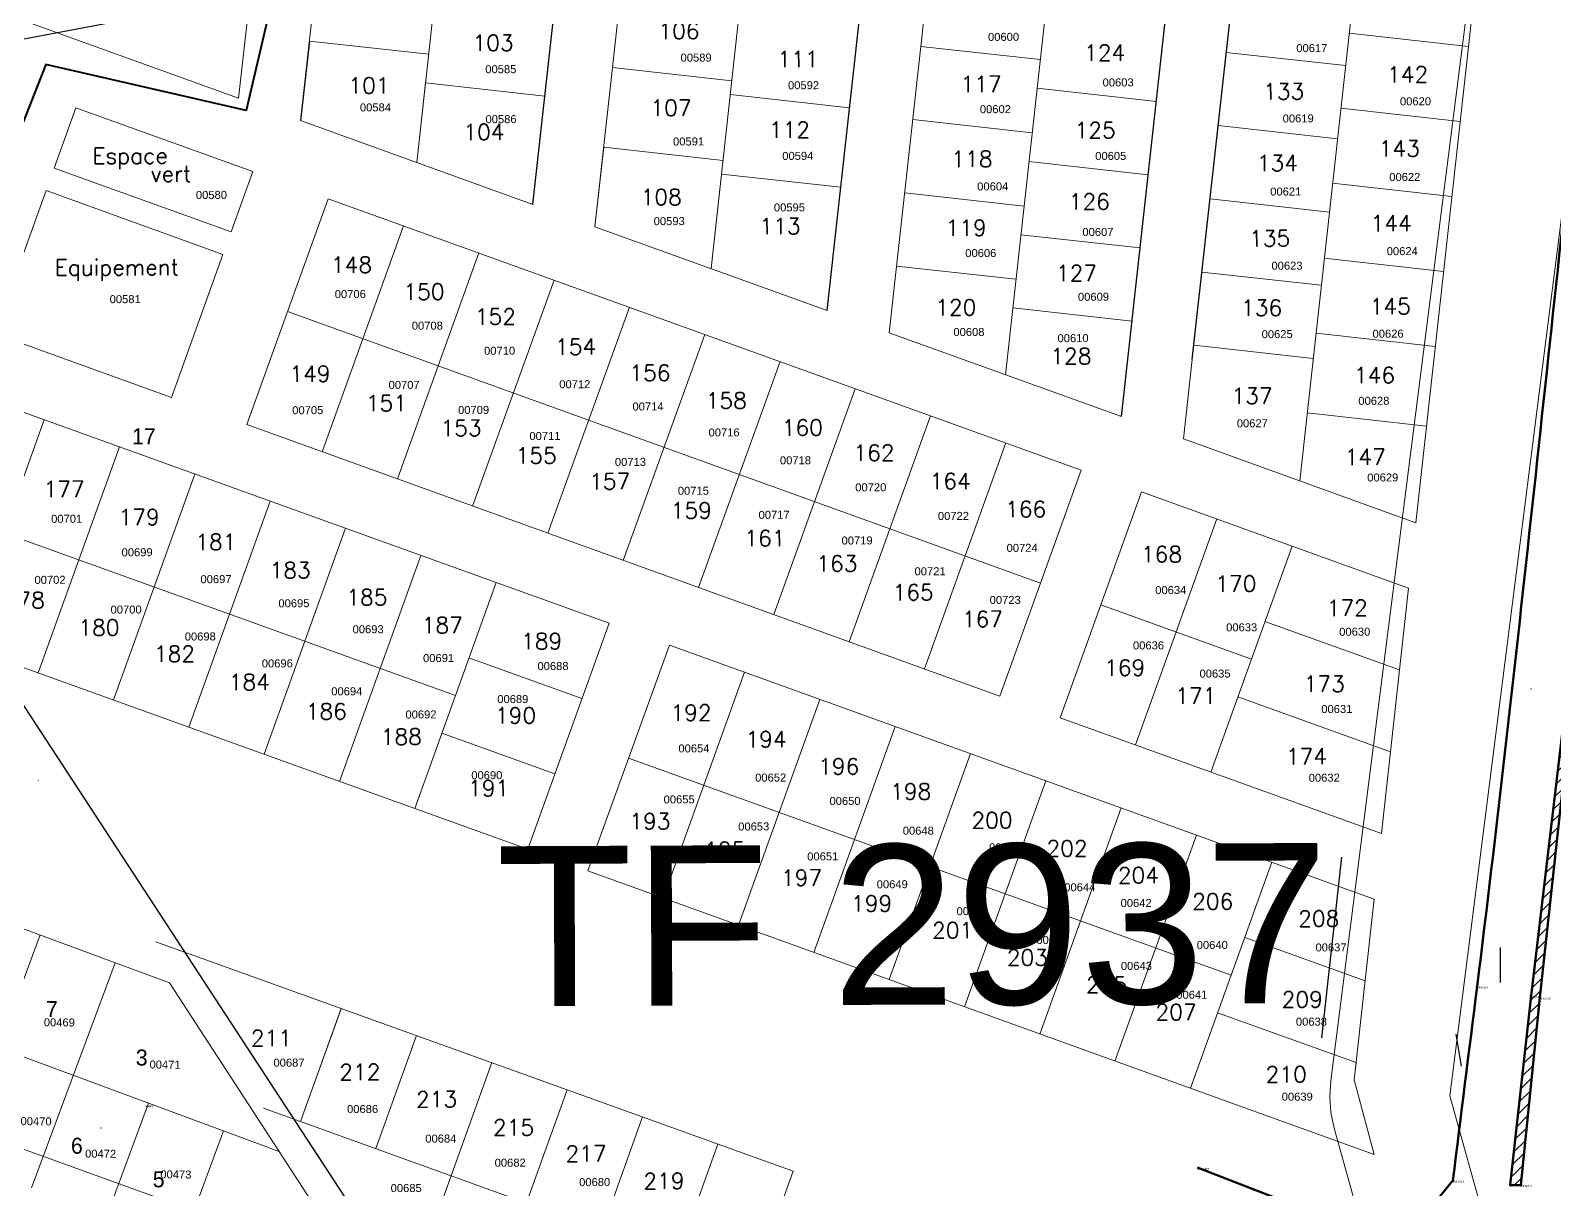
# Model space of a CAD drawing. Header units: metres. Extents: x 251686 to 255059, y 1627526 to 1631912.
# Drawn here: x 253409 to 253599.5, y 1630799.4 to 1630944.2 of the extents above; entities that cross this region are included whole.
import ezdxf
from ezdxf.enums import TextEntityAlignment as Align

# ---------------------------------------------------------------- set-up
doc = ezdxf.new("R2010")
doc.units = ezdxf.units.M
doc.header["$MEASUREMENT"] = 0
for name, color, linetype in [('A_revoir_niveau_0', 7, 'Continuous'), ('limites_parcelles', 7, 'Continuous'), ('limites_sections', 7, 'Continuous'), ('limites_tf', 7, 'Continuous'), ('numero_lot', 7, 'Continuous'), ('numero_parcelle', 7, 'Continuous')]:
    doc.layers.add(name, color=color, linetype=linetype)
for name, color, linetype, lineweight in [('LESTF', 1, 'Continuous', 0), ('LimiteTF', 4, 'Continuous', 13), ('Numero Titre Foncier', 4, 'Continuous', 0), ('Voirie', 252, 'Continuous', 0)]:
    doc.layers.add(name, color=color, linetype=linetype, lineweight=lineweight)
doc.layers.add('Lignes HT Vectorisées', color=6, linetype='Continuous', lineweight=0, true_color=0xff00ff)
doc.styles.get("Standard").update_dxf_attribs({"font": 'txt.shx'})
doc.styles.add('Style-Arial', font='arial.ttf')
doc.styles.add('Style-ENGINEERING', font='ENGINEERING.shx')

# ---------------------------------------------------------------- blocks, each defined once
blk = doc.blocks.new('*U84')
at = {"layer": 'LimiteTF', "color": 5, "linetype": 'Continuous', "lineweight": 30}
blk.add_line((-228.769214, 28.55717), (-231.265897, 5.969093), dxfattribs=at)

msp = doc.modelspace()

# ---------------------------------------------------------------- hatches: boundary and pattern name
at = {"layer": 'voirie', "linetype": 'Continuous', "lineweight": 0}
h = msp.add_hatch(dxfattribs=at)
h.set_pattern_fill('HATCH', style=0, pattern_type=2)
h.set_pattern_definition([(44.628, (253596.0676, 1630814.1886), (-0.702501, 0.711683), [])])
h.paths.add_polyline_path([(253596.535536, 1630823.600883), (253593.939103, 1630799.977242), (253595.272062, 1630799.966587), (253597.613273, 1630823.402881), (253610.437216, 1630940.871101)])

# ---------------------------------------------------------------- linework, layer by layer
at = {"layer": 'A_revoir_niveau_0', "ltscale": 39.37}
for p, q in [((253554.204355, 1630903.146011), (253562.461537, 1630977.85067)), ((253545.361664, 1630895.993214), (253554.226984, 1630976.199845)), ((253508.579506, 1630909.249642), (253514.951357, 1630966.897267)), ((253471.797349, 1630922.50607), (253475.888984, 1630959.524053)), ((253443.857882, 1630942.915295), (253442.758803, 1630932.971671))]:
    msp.add_line(p, q, dxfattribs=at)
at = {"layer": 'A_revoir_niveau_0', "color": 6, "ltscale": 39.37}
msp.add_line((253409.995326, 1630850.483099), (253410.012062, 1630850.527721), dxfattribs=at)
at = {"layer": 'A_revoir_niveau_0', "color": 7, "ltscale": 39.37}
for p, q in [((253592.680127, 1630829.65021), (253592.696114, 1630825.284835)), ((253587.845049, 1630814.838296), (253587.1877, 1630818.805971))]:
    msp.add_line(p, q, dxfattribs=at)
at = {"layer": 'LESTF', "ltscale": 39.37}
msp.add_point((253596.537812, 1630861.962463), dxfattribs=at)
at = {"layer": 'Lignes HT Vectorisées', "color": 5, "flags": 128}
msp.add_lwpolyline([(253756.669149, 1629670.287472), (253861.621399, 1629827.964829), (253775.882942, 1630131.985118), (253683.847384, 1630461.074745), (253586.374624, 1630811.106198), (253617.63126, 1631056.920646), (253648.501603, 1631303.479896), (253822.386232, 1631416.29853), (253967.163614, 1631512.857485)], dxfattribs=at)
at = {"layer": 'limites_parcelles', "color": 7, "lineweight": 0, "ltscale": 39.37}
for p, q in [((253593.285673, 1630983.539731), (253582.143821, 1630882.736786)), ((253577.901322, 1630980.945967), (253567.624548, 1630887.969586)), ((253538.796973, 1630973.192983), (253530.842391, 1630901.226014)), ((253516.323118, 1630906.458815), (253523.347412, 1630970.009251)), ((253435.015191, 1630935.762498), (253345.394311, 1630968.062201)), ((253499.53366, 1630964.001817), (253494.060233, 1630914.482443)), ((253479.540961, 1630919.715243), (253484.111808, 1630961.068774)), ((253460.471188, 1630956.627701), (253457.278076, 1630927.738871)), ((253436.830567, 1630952.186629), (253435.015191, 1630935.762498)), ((253443.857882, 1630942.915295), (253458.773318, 1630941.266677)), ((253573.807362, 1630943.906949), (253588.722798, 1630942.258331)), ((253535.194743, 1630940.602765), (253520.279307, 1630942.251384)), ((253558.443502, 1630941.498569), (253573.358938, 1630939.84995)), ((253481.739118, 1630939.602491), (253496.654554, 1630937.953873)), ((253457.278076, 1630927.738871), (253458.377155, 1630937.682495)), ((253458.377155, 1630937.682495), (253473.292591, 1630936.033877)), ((253496.465293, 1630936.241581), (253511.380729, 1630934.592963)), ((253534.798471, 1630937.017595), (253549.713907, 1630935.368977)), ((253411.965861, 1630927.055041), (253414.679441, 1630934.584318)), ((253436.796692, 1630926.613178), (253414.679441, 1630934.584318)), ((253572.770931, 1630934.530111), (253587.686367, 1630932.881493)), ((253471.797349, 1630922.50607), (253442.758803, 1630932.971671)), ((253534.183591, 1630931.454631), (253519.268155, 1630933.10325)), ((253557.432349, 1630932.350435), (253572.347785, 1630930.701816)), ((253479.540961, 1630919.715243), (253480.64004, 1630929.658867)), ((253480.64004, 1630929.658867), (253495.555476, 1630928.010249)), ((253533.787318, 1630927.869461), (253548.702754, 1630926.220842)), ((253434.083112, 1630919.083901), (253411.965861, 1630927.055041)), ((253434.083112, 1630919.083901), (253436.796692, 1630926.613178)), ((253495.366214, 1630926.297957), (253510.28165, 1630924.649339)), ((253404.503517, 1630906.34953), (253410.948269, 1630924.231562)), ((253433.06552, 1630916.260422), (253410.948269, 1630924.231562)), ((253494.060233, 1630914.482443), (253495.159312, 1630924.426067)), ((253533.172438, 1630922.306497), (253518.257002, 1630923.955116)), ((253571.734499, 1630925.153274), (253586.649935, 1630923.504656)), ((253436.032364, 1630894.986415), (253446.208288, 1630923.221203)), ((253540.324249, 1630889.301456), (253446.208288, 1630923.221203)), ((253556.421197, 1630923.2023), (253571.336633, 1630921.553682)), ((253445.44396, 1630891.59444), (253455.619884, 1630919.829228)), ((253508.579506, 1630909.249642), (253479.540961, 1630919.715243)), ((253532.776166, 1630918.721327), (253547.691602, 1630917.072708)), ((253426.620768, 1630898.378389), (253433.06552, 1630916.260422)), ((253454.855556, 1630888.202465), (253465.03148, 1630916.437254)), ((253532.161286, 1630913.158363), (253517.24585, 1630914.806982)), ((253570.698068, 1630915.776437), (253585.613504, 1630914.127818)), ((253464.267152, 1630884.810491), (253474.443076, 1630913.045279)), ((253555.410044, 1630914.054166), (253570.32548, 1630912.405548)), ((253535.236287, 1630875.184062), (253441.120326, 1630909.103809)), ((253473.678748, 1630881.418516), (253483.854672, 1630909.653304)), ((253531.765013, 1630909.573193), (253546.680449, 1630907.924574)), ((253426.620768, 1630898.378389), (253404.503517, 1630906.34953)), ((253483.090344, 1630878.026541), (253493.266268, 1630906.261329)), ((253545.361664, 1630895.993214), (253516.323118, 1630906.458815)), ((253554.398892, 1630904.906032), (253569.314328, 1630903.257414)), ((253569.661636, 1630906.399599), (253584.577072, 1630904.750981)), ((253553.105276, 1630893.202387), (253554.204355, 1630903.146011)), ((253492.50194, 1630874.634567), (253502.677864, 1630902.869355)), ((253501.913536, 1630871.242592), (253512.08946, 1630899.47738)), ((253481.317924, 1630870.158067), (253401.319358, 1630898.989852)), ((253400.555029, 1630867.363089), (253410.730954, 1630895.597877)), ((253511.325132, 1630867.850617), (253521.501056, 1630896.085405)), ((253568.562558, 1630896.455975), (253583.477994, 1630894.807357)), ((253530.148325, 1630861.066668), (253436.032364, 1630894.986415)), ((253409.966626, 1630863.971114), (253420.14255, 1630892.205902)), ((253520.736728, 1630864.458642), (253530.912653, 1630892.693431)), ((253582.143821, 1630882.736786), (253553.105276, 1630893.202387)), ((253419.378222, 1630860.57914), (253429.554146, 1630888.813928)), ((253530.148325, 1630861.066668), (253540.324249, 1630889.301456)), ((253537.677601, 1630858.353088), (253547.853525, 1630886.587876)), ((253581.239528, 1630874.555435), (253547.853525, 1630886.587876)), ((253462.112568, 1630861.128635), (253396.231395, 1630884.872458)), ((253428.789818, 1630857.187165), (253438.965742, 1630885.421953)), ((253438.201414, 1630853.79519), (253448.377338, 1630882.029978)), ((253547.089197, 1630854.961113), (253557.265122, 1630883.195901)), ((253447.61301, 1630850.403215), (253457.788934, 1630878.638004)), ((253556.500793, 1630851.569139), (253566.676718, 1630879.803927)), ((253457.024606, 1630847.011241), (253467.20053, 1630875.246029)), ((253581.239528, 1630874.555435), (253577.848429, 1630843.87537)), ((253542.765563, 1630872.470482), (253561.588756, 1630865.686533)), ((253471.142, 1630841.923279), (253481.317924, 1630870.158067)), ((253580.109162, 1630864.328747), (253563.284743, 1630870.392331)), ((253471.142, 1630841.923279), (253398.894625, 1630867.961505)), ((253478.671277, 1630839.209699), (253488.847201, 1630867.444487)), ((253576.944136, 1630835.69402), (253488.847201, 1630867.444487)), ((253477.925949, 1630860.746471), (253463.808555, 1630865.834433)), ((253488.082873, 1630835.817724), (253498.258797, 1630864.052512)), ((253497.494469, 1630832.42575), (253507.670393, 1630860.660538)), ((253578.978796, 1630854.102058), (253559.892768, 1630860.980735)), ((253506.906065, 1630829.033775), (253517.081989, 1630857.268563)), ((253577.848429, 1630843.87537), (253537.677601, 1630858.353088)), ((253474.533975, 1630851.334875), (253460.416581, 1630856.422837)), ((253516.317661, 1630825.6418), (253526.493585, 1630853.876588)), ((253559.052007, 1630826.191295), (253483.759239, 1630853.327093)), ((253409.995326, 1630850.483099), (253410.012062, 1630850.527721)), ((253525.729257, 1630822.249825), (253535.905181, 1630850.484614)), ((253535.127497, 1630818.820791), (253545.316777, 1630847.092639)), ((253544.539093, 1630815.428816), (253554.728373, 1630843.700664)), ((253553.964045, 1630812.073901), (253564.139969, 1630840.30869)), ((253386.759264, 1630839.898746), (253426.374582, 1630825.220913)), ((253576.939682, 1630803.793395), (253478.671277, 1630839.209699)), ((253576.944136, 1630835.69402), (253574.447453, 1630813.105943)), ((253399.779038, 1630803.08191), (253410.201878, 1630831.213046)), ((253575.81377, 1630825.467331), (253560.747995, 1630830.897093)), ((253424.677474, 1630830.358016), (253504.321801, 1630801.69369)), ((253409.156083, 1630799.60763), (253419.578923, 1630827.738766)), ((253438.430129, 1630825.408379), (253438.440629, 1630825.437513)), ((253442.755262, 1630807.90317), (253447.852225, 1630822.045538)), ((253442.755262, 1630807.90317), (253447.837225, 1630822.003918)), ((253574.685886, 1630815.263105), (253557.35602, 1630821.485497)), ((253452.168358, 1630804.515358), (253457.263821, 1630818.653564)), ((253373.742116, 1630816.792716), (253494.145876, 1630773.458899)), ((253456.499492, 1630787.026798), (253466.675417, 1630815.261589)), ((253574.683404, 1630815.240643), (253574.605919, 1630814.539618)), ((253465.911088, 1630783.634823), (253476.087013, 1630811.869614)), ((253576.939682, 1630803.793395), (253574.447453, 1630813.105943)), ((253418.533129, 1630796.13335), (253423.744548, 1630810.198918)), ((253438.136001, 1630809.565662), (253499.240083, 1630787.574047)), ((253475.322684, 1630780.242849), (253485.498609, 1630808.47764)), ((253427.910174, 1630792.65907), (253433.121594, 1630806.724638)), ((253484.73428, 1630776.850874), (253494.910205, 1630805.085665)), ((253494.145876, 1630773.458899), (253504.321801, 1630801.69369))]:
    msp.add_line(p, q, dxfattribs=at)
at = {"layer": 'limites_parcelles', "color": 7, "lineweight": 0, "ltscale": 78.74}
msp.add_line((253445.053392, 1630953.73135), (253442.758803, 1630932.971671), dxfattribs=at)
at = {"layer": 'limites_parcelles', "color": 7, "lineweight": 0, "flags": 128}
msp.add_lwpolyline([(253761.441639, 1630127.929408), (253669.399425, 1630457.042785), (253571.924424, 1630807.082271), (253571.51908, 1630809.029393), (253571.374904, 1630811.013026), (253571.494427, 1630812.998296), (253602.749246, 1631058.798456), (253633.6178, 1631305.343416), (253634.165779, 1631307.894016), (253635.14739, 1631310.311098), (253636.532942, 1631312.521547), (253638.280524, 1631314.458505), (253640.337273, 1631316.063379), (253814.14227, 1631428.830345), (253814.14227, 1631428.830345), (253950.854808, 1631520.01047), (253983.472344, 1631505.704533), (253830.629866, 1631403.767217), (253662.51866, 1631294.693741), (253632.51326, 1631055.042836), (253601.636463, 1630812.215479), (253698.295348, 1630465.106707), (253790.324263, 1630136.040833)], dxfattribs=at)
at = {"layer": 'limites_parcelles', "color": 7, "lineweight": 0, "ltscale": 39.37, "flags": 128}
for points in [[(253426.374582, 1630825.220913), (253440.071028, 1630804.14981)], [(253440.071028, 1630804.14981), (253395.613412, 1630820.621758)], [(253453.767473, 1630783.078708), (253440.071028, 1630804.14981)]]:
    msp.add_lwpolyline(points, dxfattribs=at)
at = {"layer": 'limites_parcelles', "color": 7, "linetype": 'Continuous', "lineweight": 0}
msp.add_point((253417.806291, 1630807.086492), dxfattribs=at)
at = {"layer": 'limites_sections', "color": 112, "linetype": 'Continuous', "lineweight": 40, "flags": 128}
msp.add_lwpolyline([(253674.590697, 1631377.408104), (253674.590697, 1631377.408104), (253646.244957, 1631234.319701), (253623.83294, 1631051.575567), (253609.133378, 1630987.020807), (253440.819697, 1630955.12805), (253435.967436, 1630934.255873), (253410.924755, 1630940.010543), (253397.397847, 1630905.717981), (253240.051375, 1630964.260416), (253159.014814, 1630953.400816), (252902.302406, 1631004.373492), (252917.511762, 1631033.512299), (252933.615556, 1631071.636486), (253042.666678, 1631330.256564), (253197.294172, 1631271.365351), (253325.36771, 1631355.405241), (253397.015191, 1631407.238072), (253416.952786, 1631422.235841), (253456.97, 1631424.24), (253481.6913, 1631407.086037), (253494.993744, 1631402.644051), (253581.47345, 1631387.191228), (253674.590697, 1631377.408104)], close=True, dxfattribs=at)
at = {"layer": 'limites_tf', "color": 5, "linetype": 'Continuous', "lineweight": 30}
for p, q in [((253497.207285, 1630960.034492), (253393.831432, 1630940.42769)), ((253470.32791, 1630764.822931), (253392.763396, 1630883.423639))]:
    msp.add_line(p, q, dxfattribs=at)
at = {"layer": 'voirie', "color": 7, "linetype": 'Continuous', "lineweight": 80, "flags": 128}
for points in [[(253593.939103, 1630799.977242), (253595.272062, 1630799.966587), (253597.613273, 1630823.402881), (253610.437216, 1630940.871101), (253626.255276, 1631076.522264)], [(253593.939103, 1630799.977242), (253596.535536, 1630823.600883), (253610.437216, 1630940.871101)], [(253554.941091, 1630802.104484), (253575.492697, 1630794.121883), (253583.147587, 1630796.082224), (253586.76052, 1630800.526861)]]:
    msp.add_lwpolyline(points, dxfattribs=at)
msp.add_lwpolyline([(253596.535536, 1630823.600883), (253593.939103, 1630799.977242), (253595.272062, 1630799.966587), (253597.613273, 1630823.402881), (253610.437216, 1630940.871101), (253596.535536, 1630823.600883)], close=True, dxfattribs=at)
at = {"layer": 'voirie', "color": 7, "linetype": 'Continuous', "lineweight": 80}
for points, knots in [([(253509.794243, 1631705.459673), (253517.191333, 1631698.261828), (253524.588424, 1631691.063983), (253531.985514, 1631683.866138), (253536.537074, 1631679.437177), (253539.193052, 1631673.463741), (253542.061743, 1631667.696376), (253546.328939, 1631659.117386), (253549.880225, 1631650.584514), (253552.444753, 1631641.326407), (253554.628455, 1631633.44311), (253556.050551, 1631625.52684), (253556.273139, 1631617.500048), (253556.463705, 1631610.628057), (253556.415519, 1631603.688219), (253555.559067, 1631596.852248), (253554.697487, 1631589.975349), (253553.840938, 1631583.10189), (253552.789271, 1631576.253797), (253550.602424, 1631562.013804), (253548.392616, 1631547.779831), (253546.201814, 1631533.540665), (253543.857361, 1631518.302841), (253541.57784, 1631503.054118), (253539.305748, 1631487.808473), (253538.21101, 1631480.462823), (253538.594992, 1631472.921242), (253539.622091, 1631465.526948), (253540.273432, 1631460.837807), (253541.984434, 1631456.486382), (253544.212414, 1631452.161863), (253547.094067, 1631446.568561), (253550.619237, 1631441.777572), (253554.637161, 1631437.148863), (253558.337684, 1631432.885804), (253563.822011, 1631430.966256), (253567.675304, 1631426.500987), (253576.090012, 1631416.749861), (253584.806864, 1631406.018817), (253584.497443, 1631393.815078), (253584.291825, 1631385.70537), (253583.488517, 1631377.5521), (253582.664247, 1631369.455466), (253581.352765, 1631356.573033), (253579.546272, 1631343.707712), (253578.477275, 1631330.813834), (253577.516314, 1631319.223045), (253578.232656, 1631307.504293), (253579.331512, 1631295.884551), (253580.492014, 1631283.612942), (253582.145392, 1631271.425667), (253585.349271, 1631259.478712), (253592.042684, 1631234.519626), (253601.075807, 1631210.541817), (253607.940211, 1631185.773482), (253609.982447, 1631178.404629), (253611.969353, 1631171.047473), (253613.598025, 1631163.547279), (253615.86122, 1631153.125046), (253617.192832, 1631142.618882), (253618.192363, 1631132.009784), (253618.974313, 1631123.710096), (253619.451084, 1631115.409742), (253619.420707, 1631107.107284), (253619.383915, 1631097.05167), (253619.258135, 1631086.954445), (253618.136797, 1631076.936983), (253613.085338, 1631031.809812), (253607.920798, 1630986.823369), (253602.873829, 1630941.760225), (253598.505641, 1630902.757754), (253594.657551, 1630863.693173), (253589.788853, 1630824.74971), (253588.779408, 1630816.675427), (253587.769964, 1630808.601144), (253586.76052, 1630800.526861)], [0, 0, 0, 0, 0.032868656, 0.032868656, 0.032868656, 0.0530933214, 0.0530933214, 0.0530933214, 0.0831776336, 0.0831776336, 0.0831776336, 0.1087944889, 0.1087944889, 0.1087944889, 0.1307258908, 0.1307258908, 0.1307258908, 0.1527885997, 0.1527885997, 0.1527885997, 0.1986660178, 0.1986660178, 0.1986660178, 0.2477610268, 0.2477610268, 0.2477610268, 0.2714159597, 0.2714159597, 0.2714159597, 0.2864168956, 0.2864168956, 0.2864168956, 0.3058190024, 0.3058190024, 0.3058190024, 0.3236884171, 0.3236884171, 0.3236884171, 0.3627111306, 0.3627111306, 0.3627111306, 0.3886427564, 0.3886427564, 0.3886427564, 0.429902174, 0.429902174, 0.429902174, 0.4669918102, 0.4669918102, 0.4669918102, 0.5061621734, 0.5061621734, 0.5061621734, 0.5879952786, 0.5879952786, 0.5879952786, 0.6123415301, 0.6123415301, 0.6123415301, 0.6461729623, 0.6461729623, 0.6461729623, 0.6726399011, 0.6726399011, 0.6726399011, 0.7046956251, 0.7046956251, 0.7046956251, 0.8491018716, 0.8491018716, 0.8491018716, 0.9740865025, 0.9740865025, 0.9740865025, 1, 1, 1, 1]), ([(253618.558244, 1630811.932652), (253615.639965, 1630812.823285), (253612.721686, 1630813.713918), (253609.803407, 1630814.60455), (253607.051619, 1630815.444371), (253604.28836, 1630818.63114), (253604.597998, 1630821.489492), (253608.879476, 1630861.012923), (253613.679035, 1630900.534004), (253618.076199, 1630940.073487), (253623.136282, 1630985.573973), (253628.268606, 1631030.976074), (253633.223772, 1631076.576022), (253634.317535, 1631086.641381), (253634.390859, 1631096.772138), (253634.417469, 1631106.867911), (253634.441295, 1631115.907208), (253633.982819, 1631124.943612), (253633.083457, 1631133.978144), (253632.018726, 1631144.673885), (253630.477717, 1631155.231028), (253628.292656, 1631165.75292), (253626.554852, 1631174.121101), (253624.462729, 1631182.356365), (253622.245744, 1631190.583704), (253615.784295, 1631214.56245), (253606.592977, 1631237.586064), (253600.20021, 1631261.731338), (253597.027588, 1631273.714228), (253595.436991, 1631285.931137), (253594.149848, 1631298.19839), (253593.061889, 1631308.567295), (253593.037429, 1631319.04618), (253593.55566, 1631329.437908), (253594.188212, 1631342.122032), (253596.8899, 1631354.525442), (253600.110726, 1631367.008141), (253602.257842, 1631375.329548), (253604.954448, 1631382.588503), (253611.011083, 1631389.976855), (253613.642329, 1631393.186654), (253616.792364, 1631396.786055), (253620.285227, 1631395.975768), (253624.378482, 1631395.0262), (253628.459689, 1631393.20247), (253632.606743, 1631392.010686), (253636.54384, 1631390.87924), (253640.468697, 1631389.654666), (253644.453802, 1631388.746699), (253649.761946, 1631387.537291), (253655.405416, 1631388.431876), (253660.812723, 1631389.297499), (253665.215455, 1631390.002306), (253669.489528, 1631390.982027), (253673.644372, 1631392.898265), (253678.238138, 1631395.016937), (253682.490995, 1631397.435796), (253686.073026, 1631400.813738), (253690.223101, 1631404.727358), (253694.323273, 1631408.653403), (253698.389043, 1631412.636025), (253711.293324, 1631425.2764), (253724.093398, 1631438.011808), (253737.033453, 1631450.616925), (253740.955361, 1631454.437318), (253745.028885, 1631458.085565), (253749.109963, 1631461.745752), (253753.835806, 1631465.984208), (253758.828345, 1631469.83763), (253764.00603, 1631473.567288), (253774.841242, 1631481.37225), (253786.412482, 1631487.56758), (253798.462042, 1631493.48), (253808.963888, 1631498.632994), (253819.557771, 1631502.666107), (253830.925024, 1631505.693489), (253838.266496, 1631507.648705), (253845.655041, 1631508.615547), (253853.090516, 1631508.931646), (253861.206892, 1631509.276692), (253869.398631, 1631508.891861), (253877.514405, 1631507.757047), (253885.439796, 1631506.648854), (253893.544762, 1631505.622911), (253900.743999, 1631502.228111), (253936.629224, 1631485.306432), (253972.51445, 1631468.384754), (254008.399675, 1631451.463076)], [0, 0, 0, 0, 0.0087382484, 0.0087382484, 0.0087382484, 0.0169779686, 0.0169779686, 0.0169779686, 0.1309114656, 0.1309114656, 0.1309114656, 0.2620216633, 0.2620216633, 0.2620216633, 0.2909618549, 0.2909618549, 0.2909618549, 0.3168735907, 0.3168735907, 0.3168735907, 0.3475497981, 0.3475497981, 0.3475497981, 0.3719469377, 0.3719469377, 0.3719469377, 0.4430528956, 0.4430528956, 0.4430528956, 0.4783415758, 0.4783415758, 0.4783415758, 0.5081693578, 0.5081693578, 0.5081693578, 0.5445770939, 0.5445770939, 0.5445770939, 0.5688477719, 0.5688477719, 0.5688477719, 0.5793919363, 0.5793919363, 0.5793919363, 0.5917485506, 0.5917485506, 0.5917485506, 0.6034795707, 0.6034795707, 0.6034795707, 0.6191052461, 0.6191052461, 0.6191052461, 0.6318279681, 0.6318279681, 0.6318279681, 0.6458947313, 0.6458947313, 0.6458947313, 0.6621922199, 0.6621922199, 0.6621922199, 0.7139185453, 0.7139185453, 0.7139185453, 0.7295959021, 0.7295959021, 0.7295959021, 0.7477501072, 0.7477501072, 0.7477501072, 0.7857409622, 0.7857409622, 0.7857409622, 0.8188520569, 0.8188520569, 0.8188520569, 0.840236657, 0.840236657, 0.840236657, 0.8635795445, 0.8635795445, 0.8635795445, 0.8863748433, 0.8863748433, 0.8863748433, 1, 1, 1, 1])]:
    msp.add_open_spline(points, degree=3, knots=knots, dxfattribs=at)
for p in [(253589.788853, 1630824.74971), (253596.535536, 1630823.600883), (253597.613273, 1630823.402881), (253554.941091, 1630802.104484), (253586.76052, 1630800.526861), (253593.939103, 1630799.977242), (253595.272062, 1630799.966587)]:
    msp.add_point(p, dxfattribs=at)

# ---------------------------------------------------------------- block references
at = {"layer": 'limites_tf', "color": 5, "linetype": 'Continuous', "lineweight": 30}
msp.add_blockref('*U84', (253801.601514, 1630812.401082), dxfattribs=at)

# ---------------------------------------------------------------- texts
at = {"layer": 'limites_parcelles', "color": 7, "linetype": 'Continuous', "lineweight": 0, "style": 'Style-Arial'}
msp.add_text('994P3', height=0.25, rotation=0.1684, dxfattribs=at).set_placement((253423.353176, 1630809.920884), align=Align.TOP_LEFT)
at = {"layer": 'Numero Titre Foncier', "color": 4, "linetype": 'Continuous', "lineweight": 13, "style": 'Style-Arial'}
msp.add_text('TF 2937', height=19.99996, rotation=0.23, dxfattribs=at).set_placement((253519.234514, 1630832.506133), align=Align.MIDDLE_CENTER)
at = {"layer": 'numero_lot', "color": 7, "lineweight": 0}
for s, p in [('106', (253487.479674, 1630943.170506)), ('103', (253464.256157, 1630941.676912)), ('111', (253502.353908, 1630939.650187)), ('124', (253540.681524, 1630940.45191)), ('142', (253578.540889, 1630937.733552)), ('101', (253448.741927, 1630936.345857)), ('117', (253525.238255, 1630936.5368)), ('133', (253563.055118, 1630935.618704)), ('107', (253486.483798, 1630933.572132)), ('104', (253463.101865, 1630930.547374)), ('112', (253501.292619, 1630930.828495)), ('125', (253539.490057, 1630930.764599)), ('Espace ', (253416.752698, 1630927.566236)), ('143', (253577.501875, 1630928.480428)), ('118', (253524.087878, 1630927.176618)), ('134', (253562.27049, 1630926.664647)), ('vert', (253424.037263, 1630925.314394)), ('108', (253485.256898, 1630922.413642)), ('126', (253538.757789, 1630921.847645)), ('113', (253500.113778, 1630918.776427)), ('119', (253523.363972, 1630918.567517)), ('144', (253576.481299, 1630919.137761)), ('135', (253561.307786, 1630917.25293)), ('Equipement', (253412.043796, 1630913.606657)), ('148', (253446.553054, 1630913.95378)), ('127', (253537.159467, 1630912.915411)), ('150', (253455.611829, 1630910.586607)), ('120', (253522.076085, 1630908.622131)), ('136', (253560.287651, 1630908.572728)), ('145', (253576.369675, 1630908.760467)), ('152', (253464.545416, 1630907.471678)), ('154', (253474.572284, 1630903.716854)), ('128', (253536.456439, 1630902.527857)), ('149', (253441.375037, 1630900.335911)), ('156', (253483.854486, 1630900.439364)), ('146', (253574.398988, 1630900.162755)), ('137', (253559.10584, 1630897.563248)), ('151', (253450.923366, 1630896.654396)), ('158', (253493.383596, 1630896.987776)), ('153', (253460.251611, 1630893.549352)), ('160', (253502.90221, 1630893.603987)), ('155', (253469.631868, 1630890.11772)), ('162', (253511.850063, 1630890.458929)), ('147', (253573.250316, 1630889.936429)), ('177', (253410.641666, 1630885.926129)), ('157', (253478.831908, 1630886.891001)), ('164', (253521.366823, 1630886.922842)), ('179', (253420.012868, 1630882.421195)), ('159', (253489.022305, 1630883.253042)), ('166', (253530.809404, 1630883.410262)), ('181', (253429.602306, 1630879.314273)), ('161', (253498.220337, 1630879.779618)), ('163', (253507.214287, 1630876.616842)), ('168', (253547.785017, 1630877.786466)), ('183', (253438.88867, 1630875.778446)), ('185', (253448.474337, 1630872.402938)), ('165', (253516.743805, 1630873.020956)), ('170', (253557.07053, 1630874.105598)), ('178', (253405.656102, 1630872.032038)), ('172', (253570.995523, 1630871.067247)), ('180', (253414.986928, 1630868.619055)), ('187', (253457.894233, 1630868.923396)), ('167', (253525.413065, 1630869.682746)), ('189', (253470.321316, 1630866.914135)), ('182', (253424.434965, 1630865.335341)), ('169', (253543.19043, 1630863.597478)), ('184', (253433.782217, 1630861.812994)), ('173', (253568.11515, 1630861.582243)), ('171', (253552.070718, 1630860.102901)), ('186', (253443.400388, 1630858.143265)), ('190', (253467.051883, 1630857.641769)), ('192', (253488.993815, 1630857.979994)), ('188', (253452.779939, 1630854.981504)), ('194', (253498.369337, 1630854.655045)), ('174', (253565.898524, 1630852.522781)), ('196', (253507.448934, 1630851.268168)), ('191', (253463.6922, 1630848.554825)), ('198', (253516.443866, 1630848.133222)), ('193', (253483.846695, 1630844.416348)), ('200', (253526.597645, 1630844.53771)), ('195', (253493.233612, 1630840.841151)), ('202', (253535.986657, 1630841.018009)), ('197', (253502.800881, 1630837.359586)), ('204', (253544.900146, 1630837.660039)), ('206', (253554.190643, 1630834.386745)), ('199', (253511.559785, 1630834.130024)), ('201', (253521.676397, 1630830.796113)), ('208', (253567.438272, 1630832.245424)), ('203', (253531.020446, 1630827.380386)), ('205', (253540.914447, 1630823.981558)), ('209', (253565.36762, 1630822.150763)), ('207', (253549.609732, 1630820.563134)), ('211', (253436.543066, 1630817.312658)), ('212', (253447.601007, 1630813.08268)), ('210', (253563.363518, 1630812.787746)), ('213', (253457.184344, 1630809.672602)), ('215', (253466.80389, 1630806.14987)), ('217', (253475.868409, 1630802.879388)), ('219', (253485.599711, 1630799.465836))]:
    msp.add_text(s, height=2.000836, rotation=0.209829, dxfattribs=at).set_placement(p)
at = {"layer": 'numero_lot', "color": 7, "linetype": 'Continuous', "lineweight": 0, "style": 'Style-ENGINEERING'}
for s, rotation, p in [('17', 0.23, (253423.173613, 1630893.523441, -0.001969)), ('7', 359.49, (253411.675264, 1630821.950549, -0.001968)), ('3', 359.49, (253422.911365, 1630815.896226, -0.001968)), ('6', 359.49, (253414.807683, 1630804.881031, -0.001968)), ('5', 359.49, (253425.03395, 1630800.683584, -0.001968))]:
    msp.add_text(s, height=1.999994, rotation=rotation, dxfattribs=at).set_placement(p, align=Align.MIDDLE_CENTER)
at = {"layer": 'numero_parcelle', "color": 5, "lineweight": 0, "style": 'Style-Arial'}
for s, rotation, p in [('00600', 0.23, (253528.668335, 1630943.934385, -0.001969)), ('00589', 0.23, (253490.248002, 1630941.345765, -0.001969)), ('00617', 0.23, (253567.196801, 1630942.532061, -0.001969)), ('00585', 0.23, (253465.843674, 1630939.89578, -0.001969)), ('00592', 0.23, (253503.675575, 1630937.893499, -0.001969)), ('00603', 0.23, (253542.987976, 1630938.244601, -0.001969)), ('00620', 0.23, (253580.147537, 1630935.881696, -0.001969)), ('00584', 0.23, (253450.174143, 1630935.122081, -0.001969)), ('00586', 0.23, (253465.868734, 1630933.653117, -0.001969)), ('00602', 0.23, (253527.649924, 1630934.898877, -0.001969)), ('00619', 0.23, (253565.491011, 1630933.745131, -0.001969)), ('00591', 0.23, (253489.306541, 1630930.86537, -0.001969)), ('00594', 0.23, (253502.955279, 1630929.065045, -0.001969)), ('00605', 0.23, (253542.067205, 1630929.061037, -0.001969)), ('00622', 0.23, (253578.812734, 1630926.42602, -0.001969)), ('00580', 0.23, (253429.679846, 1630924.18559, -0.001969)), ('00604', 0.23, (253527.316961, 1630925.248508, -0.001969)), ('00621', 0.23, (253563.937301, 1630924.606939, -0.001969)), ('00595', 0.23, (253501.909701, 1630922.626589, -0.001969)), ('00593', 0.23, (253486.887972, 1630920.909848, -0.001969)), ('00607', 0.23, (253540.464752, 1630919.554019, -0.001969)), ('00606', 0.23, (253525.826985, 1630916.914853, -0.001969)), ('00624', 0.23, (253578.498375, 1630917.158755, -0.001969)), ('00623', 0.23, (253564.091682, 1630915.341555, -0.001969)), ('00581', 0.23, (253418.903113, 1630911.158914, -0.001969)), ('00706', 0.23, (253447.032175, 1630911.795745, -0.001969)), ('00609', 0.23, (253539.911314, 1630911.458706, -0.001969)), ('00708', 0.23, (253456.657353, 1630907.846483, -0.001969)), ('00608', 0.23, (253524.34313, 1630907.056438, -0.001969)), ('00625', 0.23, (253562.862078, 1630906.78693, -0.001969)), ('00626', 0.23, (253576.72339, 1630906.842573, -0.001969)), ('00610', 0.23, (253537.353961, 1630906.287629, -0.001969)), ('00710', 0.23, (253465.693311, 1630904.715894, -0.001969)), ('00707', 0.23, (253453.757391, 1630900.445497, -0.001969)), ('00712', 0.23, (253475.085061, 1630900.531112, -0.001969)), ('00705', 0.23, (253441.71657, 1630897.284757, -0.001969)), ('00709', 0.23, (253462.441793, 1630897.313497, -0.001969)), ('00714', 0.23, (253484.236792, 1630897.752862, -0.001969)), ('00628', 0.23, (253574.949024, 1630898.457509, -0.001969)), ('00627', 0.23, (253559.759486, 1630895.64857, -0.001969)), ('00711', 0.23, (253471.361037, 1630894.065148, -0.001969)), ('00716', 0.23, (253493.74196, 1630894.506865, -0.001969)), ('00713', 0.23, (253482.038056, 1630890.823856, -0.001969)), ('00718', 0.23, (253502.662145, 1630891.023938, -0.001969)), ('00720', 0.23, (253512.0789, 1630887.647728, -0.001969)), ('00629', 0.23, (253576.058903, 1630888.8776, -0.001969)), ('00715', 0.23, (253489.904047, 1630887.219406, -0.001969)), ('00717', 0.23, (253499.994199, 1630884.21034, -0.001969)), ('00722', 0.23, (253522.405709, 1630884.069913, -0.001969)), ('00701', 0.23, (253411.586887, 1630883.717811, -0.001969)), ('00719', 0.23, (253510.364502, 1630881.005517, -0.001969)), ('00724', 0.23, (253530.993098, 1630880.082973, -0.001969)), ('00699', 0.23, (253420.392712, 1630879.530677, -0.001969)), ('00721', 0.23, (253519.487055, 1630877.154773, -0.001969)), ('00702', 0.23, (253409.508161, 1630876.08554, -0.001969)), ('00697', 0.23, (253430.249906, 1630876.168803, -0.001969)), ('00634', 0.23, (253549.568377, 1630874.805232, -0.001969)), ('00695', 0.23, (253439.988503, 1630873.158326, -0.001969)), ('00723', 0.23, (253528.876384, 1630873.573194, -0.001969)), ('00700', 0.23, (253419.015213, 1630872.370386, -0.001969)), ('00698', 0.23, (253428.286482, 1630869.006159, -0.001969)), ('00693', 0.23, (253449.259302, 1630869.911388, -0.001969)), ('00633', 0.23, (253558.426308, 1630870.149143, -0.001969)), ('00630', 0.23, (253572.557893, 1630869.602659, -0.001969)), ('00636', 0.23, (253546.783649, 1630867.89063, -0.001969)), ('00696', 0.23, (253437.909306, 1630865.643344, -0.001969)), ('00691', 0.23, (253458.062773, 1630866.310701, -0.001969)), ('00688', 0.23, (253472.363581, 1630865.312488, -0.001969)), ('00635', 0.23, (253555.101303, 1630864.371772, -0.001969)), ('00694', 0.23, (253446.595122, 1630862.159476, -0.001969)), ('00689', 0.23, (253467.341105, 1630861.187135, -0.001969)), ('00692', 0.23, (253455.864508, 1630859.264406, -0.001969)), ('00631', 0.23, (253570.319898, 1630859.942287, -0.001969)), ('00654', 0.23, (253489.977542, 1630855.022076, -0.001969)), ('00690', 0.23, (253464.098062, 1630851.673532, -0.001969)), ('00652', 0.23, (253499.568029, 1630851.374281, -0.001969)), ('00632', 0.23, (253568.747228, 1630851.356962, -0.001969)), ('00655', 0.23, (253488.128142, 1630848.647417, -0.001969)), ('00650', 0.23, (253508.858425, 1630848.458351, -0.001969)), ('00653', 0.23, (253497.4497, 1630845.266636, -0.001969)), ('00648', 0.23, (253518.013922, 1630844.741786, -0.001969)), ('00646', 0.23, (253528.803417, 1630842.673857, -0.001969)), ('00651', 0.23, (253506.073764, 1630841.526993, -0.001969)), ('00649', 0.23, (253514.759579, 1630838.043125, -0.001969)), ('00644', 0.23, (253538.198463, 1630837.66805, -0.001969)), ('00647', 0.23, (253524.733958, 1630834.681721, -0.001969)), ('00642', 0.23, (253545.237567, 1630835.702357, -0.001969)), ('00645', 0.23, (253534.709279, 1630831.085738, -0.001969)), ('00640', 0.23, (253554.75074, 1630830.462443, -0.001969)), ('00637', 0.23, (253569.59405, 1630830.155792, -0.001969)), ('00643', 0.23, (253545.269113, 1630827.843975, -0.001969)), ('00641', 0.23, (253552.197624, 1630824.235761, -0.001969)), ('00469', 359.49, (253410.678751, 1630820.810684, -0.001968)), ('00638', 0.23, (253567.144063, 1630820.877561, -0.001969)), ('00471', 359.49, (253423.890603, 1630815.532277, -0.001968)), ('00687', 0.23, (253439.371921, 1630815.749201, -0.001969)), ('00639', 0.23, (253565.373665, 1630811.503915, -0.001969)), ('00686', 0.23, (253448.569239, 1630809.955075, -0.001969)), ('00470', 359.49, (253407.769642, 1630808.450653, -0.001968)), ('00684', 0.23, (253458.348227, 1630806.266146, -0.001969)), ('00472', 359.49, (253415.836187, 1630804.397658, -0.001968)), ('00682', 0.23, (253467.015418, 1630803.251368, -0.001969)), ('00473', 359.49, (253425.241635, 1630801.807261, -0.001968)), ('00685', 0.23, (253454.020394, 1630800.082609, -0.001969)), ('00680', 0.23, (253477.571956, 1630800.83063, -0.001969))]:
    msp.add_text(s, height=1, rotation=rotation, dxfattribs=at).set_placement(p, align=Align.TOP_LEFT)
at = {"layer": 'voirie', "color": 7, "linetype": 'Continuous', "lineweight": 80, "style": 'Style-Arial'}
for s, p in [('APIX322', (253589.788853, 1630824.74971)), ('APIX321', (253596.535536, 1630823.600883)), ('APIX320', (253597.613273, 1630823.402881)), ('APIX326', (253554.941091, 1630802.104484)), ('APIX323', (253586.76052, 1630800.526861)), ('APIX319', (253593.939103, 1630799.977242)), ('APIX318', (253595.272062, 1630799.966587))]:
    msp.add_text(s, height=0.25, rotation=359.628, dxfattribs=at).set_placement(p, align=Align.TOP_LEFT)

doc.saveas('drawing.dxf')
